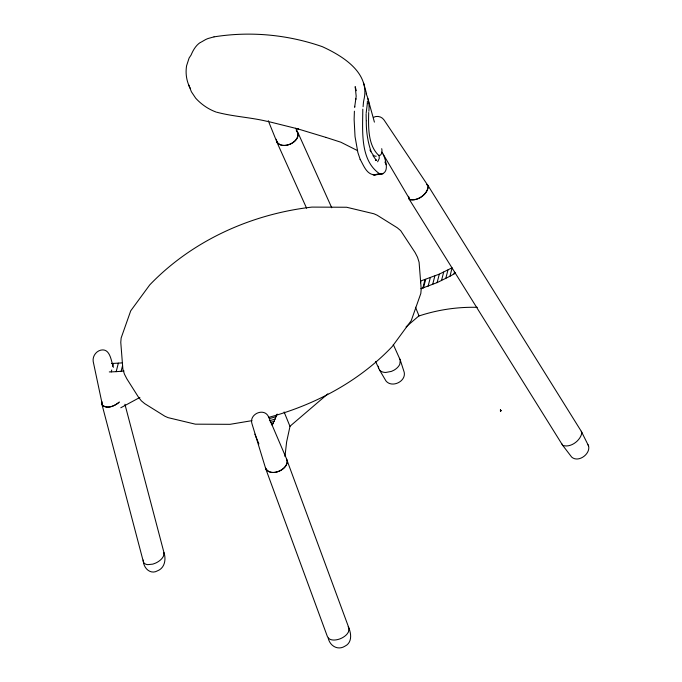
<?xml version="1.0" encoding="UTF-8"?>
<svg xmlns="http://www.w3.org/2000/svg" width="682" height="682" viewBox="0 0 682 682"><rect width="100%" height="100%" fill="white"/><g stroke="black" fill="none" stroke-linecap="round" stroke-linejoin="round"><path stroke-width="1.02" d="M366.234 120.663L366.106 114.167M500.486 410.726L500.579 410.112L500.989 410.896L500.4 409.831L500.579 410.999M500.835 410.871L500.332 410.871L500.818 410.786M500.648 410.7L500.452 409.839M367.351 103.604L367.385 101.217M426.531 184.438L427.785 185.206L581.269 431.297L588.566 445.883C590.706 454.033 578.285 463.01 571.678 457.093L562.659 445.303L409.183 199.204L408.612 196.322M354.401 111.192L354.128 119.469L355.041 136.605L357.871 152.529L360.181 159.426M363.088 106.699L363.455 102.453A36.478 9.378 83 0 1 364.222 98.404C369.388 72.283 342.441 55.873 322.313 46.666C287.727 34.603 250.234 31.048 214.046 36.871M354.691 107.568L354.776 106.315M366.149 113.314L367.359 103.468M356.302 90.715L355.177 86.64L356.183 96.23L354.768 106.409M284.965 456.463L286.628 441.885L290.021 426.267M368.689 112.504C368.399 126.852 367.683 145.138 378.953 155.615C381.826 155.615 382.406 151.012 381.724 148.659M355.834 99.538L355.927 98.643M368.843 111.285C369.533 105.335 368.715 99.129 366.081 93.715M109.299 371.92L111.26 371.886L111.737 370.002M112.7 366.234L113.425 363.412L122.291 362.892M111.26 371.886L116.179 371.664L118.344 363.182M116.179 371.664L121.106 371.289L122.555 365.646M420.487 282.774L420.973 280.89L439.293 274.138L452.123 267.779L449.95 276.253L437.119 282.612L420.82 288.725M422.84 288.077L425.005 279.603M423.488 287.872L425.662 279.398M428.108 286.244L430.282 277.77M432.652 284.488L434.826 276.014M437.119 282.612L439.293 274.138M441.493 280.609L443.667 272.135M445.772 278.486L447.946 270.012M449.95 276.253L454.016 273.908L454.502 272.024M362.79 109.146C362.705 130.935 359.738 160.816 380.258 174.217C390.334 173.288 385.415 159.409 383.19 154.192M102.01 401.758L101.899 404.213L143.373 561.763C144.09 568.694 150.739 574.696 157.44 570.851C164.822 568.08 166.263 559.325 163.953 552.539L124.917 404.255M272.186 425.372L277.156 414.085M377.623 161.796L379.26 158.437L379.107 155.155M119.367 401.945C115.181 405.688 107.986 409.251 102.726 405.602L101.899 404.213M327.854 393.838L289.944 426.284L284.104 411.971M406.088 326.866L418.995 315.826L415.491 307.232M118.924 402.482C114.636 405.926 107.142 409.422 102.419 405.057L93.187 361.417C92.402 356.388 96 351.204 100.945 350.096C110.458 348.118 111.192 361.639 113.391 367.342M200.457 42.369C195.956 45.234 193.083 50.212 191.079 55.046L189.127 57.979L186.587 65.762A44.927 39.658 -18.6 0 0 190.193 88.191M201.096 42.156L205.444 39.658A25.848 22.506 4.2 0 1 208.129 38.49L213.969 36.879M120.782 407.776L139.887 397.427M454.016 273.908L455.602 272.928M373.54 117.313C377.112 115.377 381.843 116.613 384.068 120.006L428.032 185.683C428.68 193.978 416.847 202.23 409.183 199.204M268.589 417.401C314.965 404.835 358.92 381.536 392.235 346.524L411.255 320.6L420.828 293.439L421.203 289.091L419.089 262.229L417.52 257.233L415.108 252.57L400.675 230.635L397.291 227.788L377.112 215.188L373.915 213.773L346.627 207.251L311.921 207.098C251.283 214.071 192.256 240.618 149.742 284.897L130.722 310.822L121.149 337.982L120.774 342.33L122.879 369.184L124.456 374.179L126.861 378.842L138.31 396.924L141.293 400.786L144.686 403.633L164.865 416.225L168.062 417.64L195.35 424.17L230.056 424.323L251.982 420.649M418.944 315.979C437.708 309.773 457.537 306.815 477.289 307.343M269.364 418.62L276.253 416.642M269.399 420.751L275.306 419.063M270.37 422.448L274.317 421.323M271.3 423.991L273.269 423.428M382.917 173.85L375.347 174.839C366.711 175.104 363.787 165.598 360.139 159.341M377.819 174.294L374.034 174.763L380.948 173.995L373.054 174.78L380.513 174.225M379.704 174.055L381.596 173.816M121.106 371.289L124.064 370.982M111.464 363.438L113.425 363.412M376.2 156.204L374.87 156.178L373.301 155.155L370.462 151.029M375.62 159.955L376.413 160.236M375.424 159.98L376.217 160.279M269.407 121.805L297.667 128.83M267.583 121.473C250.865 117.347 233.432 116.656 216.85 112.24M298.401 129.06L326.064 137.432M325.962 137.397L340.838 142.206L357.59 150.654M216.126 112.053C208.266 109.188 201.309 104.355 195.691 98.191L191.403 91.78L188.556 84.611M265.784 468.926C271.206 477.366 289.373 469.421 286.909 459.719L268.58 416.89C264.369 407.256 248.956 413.957 251.922 423.565L265.784 468.926L327.369 636.494C329.423 641.285 335.936 640.347 339.926 638.889A12.046 7.127 -22.6 0 0 347.061 634.064L348.417 632.052L348.996 628.241L286.585 459.122M427.026 184.737L428.032 185.683M381.92 152.095L409.95 199.664C417.81 201.096 427.205 194.361 428.415 186.45L427.785 185.206M376.37 160.415L372.952 155.649M276.338 139.264C277.983 153.015 305.033 141.276 296.286 130.552L298.136 133.084L331.742 207.771M268.239 120.671L277.028 142.342C283.542 149.673 298.767 142.717 298.136 133.084M384.904 161.992L386.157 164.729M375.569 361.469L379.507 369.985L385.969 380.94C391.877 388.305 406.284 381.477 404.196 372.219L400.266 360.062L393.284 344.538M328.187 638.045C329.866 645.965 337.922 650.739 344.998 646.144C352.483 642.589 351.401 632.819 348.17 626.698M399.379 358.331L400.266 360.062L399.814 364.222A12.02 7.843 -22.8 0 1 394.179 370.079L391.442 371.392L385.765 372.466A11.023 7.195 -22.8 0 1 379.507 369.985M581.269 431.297L581.891 432.541C580.859 440.47 570.408 448.313 562.659 445.303L562.036 444.059M588.02 444.792L588.566 445.883M295.707 128.242L297.591 132.035M369.925 150.006L370.147 150.509M276.491 141.276L306.602 208.206M254.88 434.153L258.904 443.939M276.432 140.501L277.028 142.342M371.068 151.37C367.624 141.694 366.174 130.663 366.277 121.098M265.758 468.202C270.217 477.502 287.668 470.034 287.412 460.674M363.668 83.17L366.643 94.048M367.939 98.668L374.409 122.129M408.586 197.311L408.944 198.709M378.467 366.243L378.621 368.254M163.953 552.539L163.492 556.154L162.239 558.132A10.912 5.831 -28.3 0 1 155.505 563.144L152.777 564.133L147.687 564.653A12.046 6.436 -28.3 0 1 143.373 561.763L143.246 560.058M298.494 129.086L297.574 128.804L298.494 129.086"/></g></svg>
